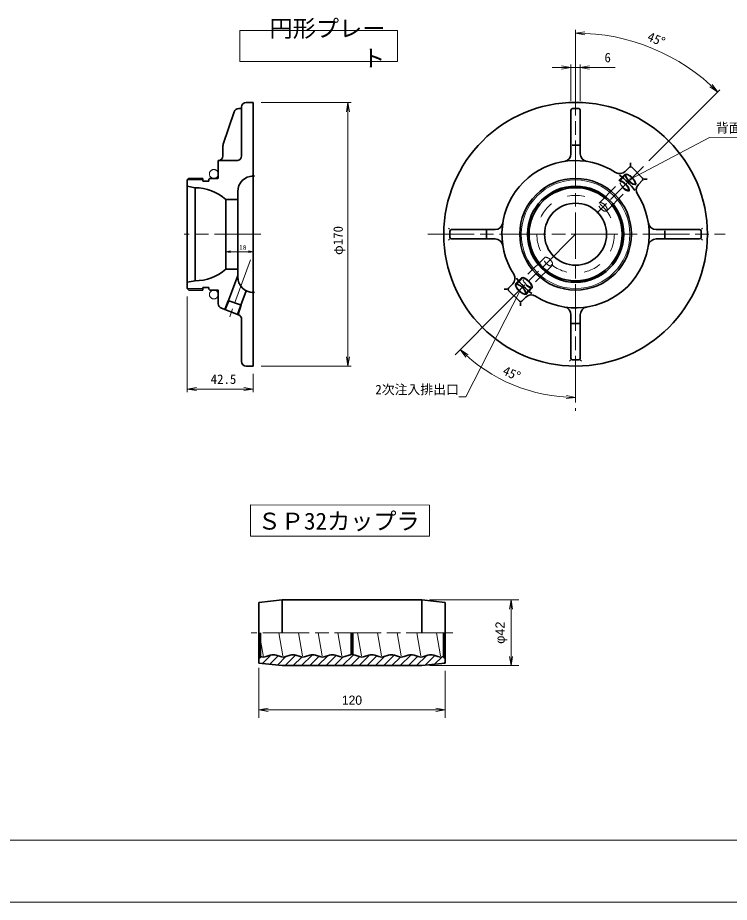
# Model space of a CAD drawing. Units: millimetres at full size, sheet at 1:2.5. Extents: x 6248 to 7928, y -9 to 1194.
# Drawn here: x 6707 to 7165, y 6 to 576 of the extents above; entities that cross this region are included whole.
import ezdxf
from ezdxf.enums import TextEntityAlignment as Align

# ---------------------------------------------------------------- set-up
doc = ezdxf.new("R2010")
doc.units = ezdxf.units.MM
doc.header["$LTSCALE"] = 2.5
doc.header["$PDMODE"] = 32
doc.header["$PDSIZE"] = 1.25
for name, pattern in [('CHAIN', [18.5, 12, -1.5, 3.5, -1.5]), ('CHAIN_DOUBLE_DASH', [23.5, 12, -1.5, 3.5, -1.5, 3.5, -1.5]), ('DASHED_SPACED', [12, 6, -6]), ('USER1', [9, 4.5, -4.5])]:
    doc.linetypes.add(name, pattern=pattern)
for name, color, linetype, lineweight in [('1外形線', 7, 'Continuous', 35), ('2細い実線', 3, 'Continuous', 20), ('3隠れ線', 2, 'DASHED_SPACED', 15), ('4中心線', 1, 'CHAIN', 15), ('5想像線', 6, 'CHAIN_DOUBLE_DASH', 18), ('6寸法線', 4, 'Continuous', 15), ('7枠', 7, 'Continuous', 13), ('寸法線', 4, 'Continuous', 13), ('枠', 7, 'Continuous', 13)]:
    doc.layers.add(name, color=color, linetype=linetype, lineweight=lineweight)
doc.styles.add('ＭＳ ゴシック', font='')
doc.styles.add('ＭＳ Ｐゴシック', font='')
doc.styles.get('ＭＳ ゴシック').set_extended_font_data('MS Gothic')
doc.styles.get('ＭＳ Ｐゴシック').set_extended_font_data('MS PGothic')

# ---------------------------------------------------------------- blocks, each defined once
blk = doc.blocks.new('filled_dot')
at = {"color": 0, "linetype": 'Continuous', "lineweight": -2, "const_width": 1.25}
blk.add_lwpolyline([(-0.625, 0, 1), (0.625, 0, 1)], format="xyb", close=True, dxfattribs=at)
blk = doc.blocks.new('open_arrow')
at = {"color": 0, "linetype": 'Continuous', "lineweight": -2}
blk.add_lwpolyline([(7.5, 1.25), (0, 0), (7.5, -1.25)], dxfattribs=at)

msp = doc.modelspace()

# ---------------------------------------------------------------- hatches: boundary and pattern name
at = {"layer": '2細い実線'}
h = msp.add_hatch(dxfattribs=at)
h.set_pattern_fill('USER', color=256, style=0, pattern_type=2)
h.set_pattern_definition([(45, (7118.494, -5.224), (-2.65165, 2.65165), [])])
h.paths.add_polyline_path([(6877.082, 158.235), (6862.082, 159.935), (6862.082, 162.755), (6863.082, 163.755), (6863.082, 164.094, 0.1707), (6866.731, 164.041), (6869.425, 164.944, -0.1632), (6873.24, 164.944), (6875.934, 164.041, 0.1632), (6879.431, 164.041), (6879.875, 164.19), (6882.125, 164.944, -0.1632), (6885.94, 164.944), (6888.634, 164.041, 0.1632), (6892.131, 164.041), (6894.825, 164.944, -0.03916), (6895.735, 165.172, -0.12325), (6898.64, 164.944), (6901.334, 164.041, 0.1632), (6904.831, 164.041), (6907.525, 164.944, -0.1632), (6911.34, 164.944), (6914.034, 164.041, 0.1632), (6917.531, 164.041), (6920.225, 164.944, -0.058), (6921.582, 165.23), (6921.582, 166.435), (6922.582, 166.435), (6922.582, 165.239, -0.0622), (6924.04, 164.944), (6926.734, 164.041, 0.1632), (6930.231, 164.041), (6932.925, 164.944, -0.1632), (6936.74, 164.944), (6939.434, 164.041, 0.1632), (6942.931, 164.041), (6945.625, 164.944, -0.1632), (6949.44, 164.944), (6952.134, 164.041, 0.1632), (6955.631, 164.041), (6958.325, 164.944, -0.1632), (6962.14, 164.944), (6964.834, 164.041, 0.1632), (6968.331, 164.041), (6971.025, 164.944, -0.1632), (6974.84, 164.944), (6977.534, 164.041, 0.16573), (6981.082, 164.058), (6981.082, 163.755), (6982.082, 162.755), (6982.082, 159.935), (6967.082, 158.235), (6896.699, 158.235), (6879.42, 158.235)])

# ---------------------------------------------------------------- linework, layer by layer
at = {"layer": '1外形線'}
for p, q in [((6858.385, 521.341), (6853.885, 521.341)), ((6858.385, 521.341), (6858.385, 351.341)), ((6846.193, 515.308), (6839.045, 494.312)), ((6849.885, 517.338), (6849.033, 517.341)), ((6850.885, 518.341), (6850.885, 486.841)), ((7063.278, 516.341), (7063.278, 488.228)), ((7064.278, 517.341), (7068.278, 517.341)), ((7069.278, 516.341), (7069.278, 488.228)), ((6838.885, 493.345), (6838.885, 486.841)), ((7068.656, 493.841), (7064.01, 493.841)), ((6848.385, 483.841), (6835.885, 483.841)), ((6835.885, 483.841), (6835.885, 472.567)), ((7098.334, 476.883), (7101.039, 479.588)), ((7101.746, 482.337), (7101.746, 480.415)), ((7109.525, 472.517), (7102.454, 479.588)), ((6815.885, 471.341), (6816.885, 472.341)), ((6815.885, 471.341), (6815.885, 401.341)), ((6825.885, 472.341), (6816.885, 472.341)), ((6825.885, 472.341), (6825.885, 470.591)), ((6829.885, 470.591), (6825.885, 470.591)), ((6829.885, 471.841), (6830.385, 472.341)), ((6829.885, 471.841), (6829.885, 470.591)), ((6835.686, 472.367), (6830.385, 472.341)), ((7106.82, 468.398), (7109.525, 471.103)), ((7110.465, 471.81), (7112.352, 471.81)), ((6820.885, 466.341), (6815.885, 467.341)), ((6820.885, 466.341), (6820.885, 406.341)), ((6848.385, 463.841), (6848.385, 408.841)), ((6840.729, 458.841), (6840.729, 413.841)), ((6848.385, 458.841), (6840.729, 458.841)), ((6984.999, 439.62), (6984.38, 440.239)), ((6986.278, 439.341), (7014.391, 439.341)), ((7118.165, 439.341), (7146.278, 439.341)), ((7148.177, 440.241), (7147.523, 439.586)), ((6985.278, 434.341), (6985.278, 438.341)), ((7008.778, 438.72), (7008.778, 434.074)), ((7123.778, 433.963), (7123.778, 438.609)), ((7147.278, 438.341), (7147.278, 434.341)), ((6984.378, 432.442), (6985.033, 433.097)), ((6986.278, 433.341), (7014.391, 433.341)), ((7118.165, 433.341), (7146.278, 433.341)), ((7147.557, 433.062), (7148.175, 432.444)), ((6848.385, 413.841), (6840.729, 413.841)), ((6820.885, 406.341), (6815.885, 405.341)), ((6848.385, 409.71), (6842.512, 393.573)), ((6816.885, 400.341), (6815.885, 401.341)), ((6825.885, 400.341), (6816.885, 400.341)), ((6825.885, 400.341), (6825.885, 402.091)), ((6829.885, 402.091), (6825.885, 402.091)), ((6829.885, 400.841), (6829.885, 402.091)), ((6830.385, 400.341), (6829.885, 400.841)), ((6835.685, 400.341), (6830.385, 400.341)), ((6835.889, 391.545), (6835.885, 400.141)), ((6853.868, 399.92), (6850.5, 390.666)), ((7020.282, 400.873), (7022.204, 400.873)), ((7025.736, 404.285), (7023.031, 401.58)), ((7030.102, 393.095), (7023.031, 400.166)), ((6840.361, 387.758), (6842.663, 393.518)), ((6842.117, 393.717), (6850.895, 390.522)), ((7034.221, 395.8), (7031.516, 393.095)), ((6837.863, 388.726), (6848.929, 384.294)), ((6848.315, 384.539), (6850.349, 390.721)), ((7030.809, 392.154), (7030.809, 390.267)), ((7063.278, 384.455), (7063.278, 356.341)), ((7069.278, 384.455), (7069.278, 356.341)), ((6850.902, 381.475), (6850.902, 354.341)), ((7063.9, 378.841), (7068.545, 378.841)), ((7062.999, 355.062), (7062.38, 354.444)), ((7068.278, 355.341), (7064.278, 355.341)), ((7070.177, 354.442), (7069.523, 355.097)), ((6858.385, 351.341), (6853.902, 351.341)), ((6877.082, 200.635), (6862.082, 198.935)), ((6967.082, 200.635), (6877.082, 200.635)), ((6877.082, 200.635), (6877.082, 179.435)), ((6967.082, 200.635), (6967.082, 179.435)), ((6967.082, 200.635), (6982.082, 198.935)), ((6862.082, 198.935), (6862.082, 159.935)), ((6982.082, 198.935), (6982.082, 159.935)), ((6863.082, 179.435), (6863.082, 163.755)), ((6921.582, 179.435), (6921.582, 165.23)), ((6922.582, 179.435), (6922.582, 165.239)), ((6981.082, 179.435), (6981.082, 163.755)), ((6922.582, 166.435), (6921.582, 166.435)), ((6863.082, 163.755), (6862.082, 162.755)), ((6877.082, 158.235), (6862.082, 159.935)), ((6866.731, 164.041), (6869.425, 164.944)), ((6873.24, 164.944), (6875.934, 164.041)), ((6879.431, 164.041), (6882.125, 164.944)), ((6885.94, 164.944), (6888.634, 164.041)), ((6892.131, 164.041), (6894.825, 164.944)), ((6898.64, 164.944), (6901.334, 164.041)), ((6904.831, 164.041), (6907.525, 164.944)), ((6911.34, 164.944), (6914.034, 164.041)), ((6917.531, 164.041), (6920.225, 164.944)), ((6924.04, 164.944), (6926.734, 164.041)), ((6930.231, 164.041), (6932.925, 164.944)), ((6936.74, 164.944), (6939.434, 164.041)), ((6942.931, 164.041), (6945.625, 164.944)), ((6949.44, 164.944), (6952.134, 164.041)), ((6955.631, 164.041), (6958.325, 164.944)), ((6962.14, 164.944), (6964.834, 164.041)), ((6967.082, 158.235), (6982.082, 159.935)), ((6968.331, 164.041), (6971.025, 164.944)), ((6974.84, 164.944), (6977.534, 164.041)), ((6981.082, 163.755), (6982.082, 162.755)), ((6967.082, 158.235), (6877.082, 158.235))]:
    msp.add_line(p, q, dxfattribs=at)
for radius in [85, 36, 31, 30, 20]:
    msp.add_circle((7066.278, 436.341), radius, dxfattribs=at)
for centre, radius, start, end in [((6853.885, 518.341), 3, 90, 180), ((6849.033, 514.341), 3, 89.51019, 161.20011), ((6849.885, 518.338), 1, 269.51019, 0), ((7064.278, 516.341), 1, 90, 180), ((7068.278, 516.341), 1, 0, 90), ((6841.885, 493.345), 3, 161.20011, 180), ((6835.885, 486.841), 3, 270, 0), ((6847.885, 486.841), 3, 270, 0), ((7058.278, 488.228), 5, 279.11496, 0), ((7074.278, 488.228), 5, 180, 260.88504), ((7066.278, 436.341), 47.5, 57.09445, 212.90555), ((7101.746, 478.881), 1, 45, 135), ((6858.385, 463.841), 10, 90, 180), ((7094.799, 480.419), 5, 237.09445, 315), ((7066.278, 436.341), 47.5, 36.56468, 53.26163), ((6835.685, 472.567), 0.2, 270.28187, 0), ((7110.355, 464.862), 5, 135, 212.90555), ((7108.817, 471.81), 1, 315, 45), ((6820.885, 436.341), 30, 48.59038, 90), ((7066.278, 436.341), 47.5, 237.09445, 32.90555), ((6986.278, 438.341), 1, 90, 180), ((7014.391, 444.341), 5, 270, 350.88504), ((7118.165, 444.341), 5, 189.11496, 270), ((7146.278, 438.341), 1, 0, 90), ((6986.278, 434.341), 1, 180, 270), ((7146.278, 434.341), 1, 270, 0), ((7014.391, 428.341), 5, 9.11496, 90), ((7118.165, 428.341), 5, 90, 170.88504), ((6820.885, 436.341), 30, 270, 311.40962), ((6858.385, 408.841), 10, 180, 270), ((7022.2, 407.82), 5, 315, 32.90555), ((7066.278, 436.341), 47.5, 216.73837, 233.43532), ((6835.685, 400.141), 0.2, 0, 90), ((7023.738, 400.873), 1, 135, 225), ((7037.757, 392.264), 5, 57.09445, 135), ((6838.889, 391.545), 3, 180, 250), ((7030.809, 393.802), 1, 225, 315), ((7058.278, 384.455), 5, 0, 80.88504), ((7074.278, 384.455), 5, 99.11496, 180), ((6847.902, 381.475), 3, 0, 70), ((6853.902, 354.341), 3, 180, 270), ((7064.278, 356.341), 1, 180, 270), ((7068.278, 356.341), 1, 270, 0), ((6864.982, 169.255), 5.5, 249.79045, 288.53784), ((6871.332, 159.255), 6, 71.46216, 108.53784), ((6877.682, 169.255), 5.5, 251.46216, 288.53784), ((6884.032, 159.255), 6, 71.46216, 108.53784), ((6890.382, 169.255), 5.5, 251.46216, 288.53784), ((6896.732, 159.255), 6, 71.46216, 108.53784), ((6903.082, 169.255), 5.5, 251.46216, 288.53784), ((6909.432, 159.255), 6, 71.46216, 108.53784), ((6915.782, 169.255), 5.5, 251.46216, 288.53784), ((6922.132, 159.255), 6, 95.2595, 108.53784), ((6922.132, 159.255), 6, 71.46216, 85.69878), ((6928.482, 169.255), 5.5, 251.46216, 288.53784), ((6934.832, 159.255), 6, 71.46216, 108.53784), ((6941.182, 169.255), 5.5, 251.46216, 288.53784), ((6947.532, 159.255), 6, 71.46216, 108.53784), ((6953.882, 169.255), 5.5, 251.46216, 288.53784), ((6960.232, 159.255), 6, 71.46216, 108.53784), ((6966.582, 169.255), 5.5, 251.46216, 288.53784), ((6972.932, 159.255), 6, 71.46216, 108.53784), ((6979.282, 169.255), 5.5, 251.46216, 289.10332)]:
    msp.add_arc(centre, radius, start, end, dxfattribs=at)
for centre in [(7101.667, 471.731), (7030.889, 400.952)]:
    msp.add_ellipse(centre, major_axis=(-3.029, 3.029), ratio=0.34202, dxfattribs=at)
at = {"layer": '2細い実線'}
for p, q in [((6825.885, 471.341), (6815.885, 471.341)), ((6825.885, 401.341), (6815.885, 401.341)), ((6839.815, 387.957), (6842.117, 393.717)), ((6848.855, 384.323), (6850.895, 390.522))]:
    msp.add_line(p, q, dxfattribs=at)
msp.add_circle((7066.278, 436.341), 35, dxfattribs=at)
for centre in [(7101.667, 471.731), (7030.889, 400.952)]:
    msp.add_ellipse(centre, major_axis=(-3.439, 3.439), ratio=0.34202, dxfattribs=at)
at = {"layer": '3隠れ線'}
for p, q in [((7094.245, 470.913), (7098.228, 475.17)), ((7094.656, 470.502), (7098.638, 474.759)), ((7081.409, 456.422), (7095.072, 470.086)), ((7086.358, 451.472), (7100.022, 465.136)), ((7046.179, 421.192), (7032.533, 407.547)), ((7051.129, 416.243), (7037.483, 402.597)), ((7031.706, 408.374), (7027.449, 404.392)), ((7032.117, 407.963), (7027.86, 403.981)), ((7037.9, 402.18), (7033.917, 397.924)), ((7038.311, 401.77), (7034.328, 397.513)), ((6874.95, 179.435), (6877.682, 163.755)), ((6887.65, 179.435), (6890.382, 163.755)), ((6900.35, 179.435), (6903.082, 163.755)), ((6913.05, 179.435), (6915.782, 163.755)), ((6925.75, 179.435), (6928.482, 163.755)), ((6938.45, 179.435), (6941.182, 163.755)), ((6951.15, 179.435), (6953.882, 163.755)), ((6963.85, 179.435), (6966.582, 163.755)), ((6976.55, 179.435), (6979.282, 163.755)), ((6863.082, 174.661), (6864.982, 163.755))]:
    msp.add_line(p, q, dxfattribs=at)
msp.add_circle((7066.278, 436.341), 30.428, dxfattribs=at)
at = {"layer": '3隠れ線', "linetype": 'USER1'}
msp.add_circle((7066.278, 436.341), 25, dxfattribs=at)
at = {"layer": '3隠れ線'}
for centre, major_axis, ratio in [((7097.547, 467.611), (-3.302, 3.302), 0.34202), ((7097.547, 467.611), (-2.892, 2.892), 0.34202), ((7097.547, 467.611), (-2.475, 2.475), 0.34202), ((7083.883, 453.947), (-2.475, 2.475), 0.507713), ((7048.654, 418.717), (-2.475, 2.475), 0.51516), ((7035.008, 405.072), (-3.302, 3.302), 0.34202), ((7035.008, 405.072), (-2.475, 2.475), 0.34202)]:
    msp.add_ellipse(centre, major_axis=major_axis, ratio=ratio, dxfattribs=at)
at = {"layer": '4中心線'}
for p, q in [((7066.278, 542.915), (7066.278, 322.456)), ((7109.981, 480.045), (7079.902, 449.965)), ((6863.336, 436.341), (6813.769, 436.341)), ((6970.912, 436.341), (7162.744, 436.341)), ((7066.278, 436.341), (6988.549, 358.613)), ((6856.609, 419.876), (6843.258, 383.196)), ((6987.082, 179.435), (6857.082, 179.435))]:
    msp.add_line(p, q, dxfattribs=at)
for p in [(6858.385, 473.841), (6858.385, 398.841)]:
    msp.add_point(p, dxfattribs=at)
at = {"layer": '5想像線'}
for centre in [(6833.035, 475.191), (6833.035, 397.491)]:
    msp.add_circle(centre, 2.85, dxfattribs=at)
at = {"layer": '6寸法線'}
for p, q in [((7066.278, 535.791), (7066.278, 568.013)), ((7051.278, 543.843), (7091.798, 543.843)), ((7063.278, 522.421), (7063.278, 545.843)), ((7069.278, 522.421), (7069.278, 545.843)), ((7113.573, 483.637), (7159.383, 529.447)), ((6863.465, 521.341), (6921.512, 521.341)), ((6919.512, 521.341), (6919.512, 351.341)), ((6815.885, 396.261), (6815.885, 334.511)), ((7017.063, 387.126), (6990.517, 360.581)), ((6863.465, 351.341), (6921.512, 351.341)), ((6858.385, 346.261), (6858.385, 334.511)), ((6858.385, 336.511), (6815.885, 336.511)), ((7066.278, 335.159), (7066.278, 329.2)), ((6972.162, 200.635), (7029.752, 200.635)), ((7024.672, 158.235), (7024.672, 200.635)), ((6862.082, 156.855), (6862.082, 124.694)), ((6972.162, 158.235), (7029.752, 158.235)), ((6982.082, 154.855), (6982.082, 124.694)), ((6862.082, 129.774), (6982.082, 129.774))]:
    msp.add_line(p, q, dxfattribs=at)
for points in [[(7101.694, 471.757), (7152.553, 498.605), (7225.249, 499.148)], [(7030.889, 400.952), (6995.604, 331.442), (6991.004, 331.442)]]:
    msp.add_lwpolyline(points, dxfattribs=at)
for radius, start, end in [(129.671, 45, 90), (105.142, 225, 270)]:
    msp.add_arc((7066.278, 436.341), radius, start, end, dxfattribs=at)
at = {"layer": '7枠'}
for p, q in [((6287.645, 45.67), (7887.645, 45.67)), ((6247.645, 5.67), (7927.645, 5.67))]:
    msp.add_line(p, q, dxfattribs=at)
for points in [[(6849.744, 567.601), (6951.348, 567.601), (6951.348, 547.794), (6849.744, 547.794)], [(6856.6, 261.8), (6972.082, 261.581), (6972.082, 241.774), (6856.6, 241.774)]]:
    msp.add_lwpolyline(points, close=True, dxfattribs=at)
at = {"layer": '寸法線'}
for p, q in [((6840.729, 433.801), (6840.729, 422.528)), ((6858.385, 433.801), (6858.385, 422.528)), ((6840.729, 425.068), (6858.385, 425.068))]:
    msp.add_line(p, q, dxfattribs=at)

# ---------------------------------------------------------------- block references
at = {"layer": '6寸法線'}
for name, p, xscale, yscale, rotation in [('open_arrow', (7066.278, 566.013), 0.8, 0.8, 358.7), ('open_arrow', (7063.278, 543.843), 0.8, 0.8, 180), ('open_arrow', (7157.969, 528.033), 0.8, 0.8, 136.3), ('open_arrow', (6919.512, 521.341), 0.8, 0.8, 270), ('filled_dot', (7101.694, 471.757), 0.6, 0.6, 27.8), ('filled_dot', (7030.889, 400.952), 0.3, 0.3, 243.1), ('open_arrow', (6991.931, 361.995), 0.8, 0.8, 316.6), ('open_arrow', (6919.512, 351.341), 0.8, 0.8, 90), ('open_arrow', (6858.385, 336.511), 0.8, 0.8, 180), ('open_arrow', (7066.278, 331.2), 0.8, 0.8, 178.4), ('open_arrow', (7024.672, 200.635), 0.8, 0.8, 270), ('open_arrow', (7024.672, 158.235), 0.8, 0.8, 90), ('open_arrow', (6982.082, 129.774), 0.8, 0.8, 180)]:
    msp.add_blockref(name, p, dxfattribs=dict(at, xscale=xscale, yscale=yscale, rotation=rotation))
at = {"layer": '6寸法線', "xscale": 0.8, "yscale": 0.8}
for p in [(7069.278, 543.843), (6815.885, 336.511), (6862.082, 129.774)]:
    msp.add_blockref('open_arrow', p, dxfattribs=at)
at = {"layer": '寸法線', "xscale": 0.4, "yscale": 0.4}
msp.add_blockref('open_arrow', (6840.729, 425.068), dxfattribs=at)
at = {"layer": '寸法線', "xscale": 0.4, "yscale": 0.4, "rotation": 180}
msp.add_blockref('open_arrow', (6858.385, 425.068), dxfattribs=at)

# ---------------------------------------------------------------- texts
at = {"layer": '6寸法線', "style": 'ＭＳ ゴシック'}
for s, rotation, p in [('45°', 337.5, (7118.35, 562.055)), ('φ170', 90, (6913.112, 432.303)), ('45°', 335.334, (7025.071, 346.609))]:
    msp.add_text(s, height=6.076, rotation=rotation, dxfattribs=at).set_placement(p, align=Align.MIDDLE_CENTER)
at = {"layer": '6寸法線'}
for s, height, style, p in [('6', 6.076, 'ＭＳ ゴシック', (7086.974, 550.243)), ('42.5', 6.076, 'ＭＳ ゴシック', (6839.228, 342.911)), ('120', 5.938, 'ＭＳ Ｐゴシック', (6922.082, 135.974))]:
    msp.add_text(s, height=height, dxfattribs=dict(at, style=style)).set_placement(p, align=Align.MIDDLE_CENTER)
at = {"layer": '6寸法線', "style": 'ＭＳ ゴシック'}
for s, p in [('背面部2次注入口', (7218.931, 504.965)), ('2次注入排出口', (6991.004, 336.242))]:
    msp.add_text(s, height=6.076, dxfattribs=at).set_placement(p, align=Align.MIDDLE_RIGHT)
at = {"layer": '6寸法線', "style": 'ＭＳ Ｐゴシック', "width": 1.05}
msp.add_text('φ42', height=5.938, rotation=90, dxfattribs=at).set_placement((7017.568, 179.487), align=Align.MIDDLE_CENTER)
at = {"layer": '寸法線', "style": 'ＭＳ ゴシック'}
msp.add_text('18', height=3.038, dxfattribs=at).set_placement((6851.699, 427.888), align=Align.MIDDLE_CENTER)
at = {"layer": '枠', "style": 'ＭＳ ゴシック'}
for s, p in [('円形プレー', (6868.959, 574.478)), ('ト', (6928.632, 555.278))]:
    msp.add_text(s, height=10.94, dxfattribs=at).set_placement(p, align=Align.TOP_LEFT)
msp.add_text('ＳＰ32カップラ', height=10.94, dxfattribs=at).set_placement((6965.726, 251.398), align=Align.MIDDLE_RIGHT)

doc.saveas('drawing.dxf')
